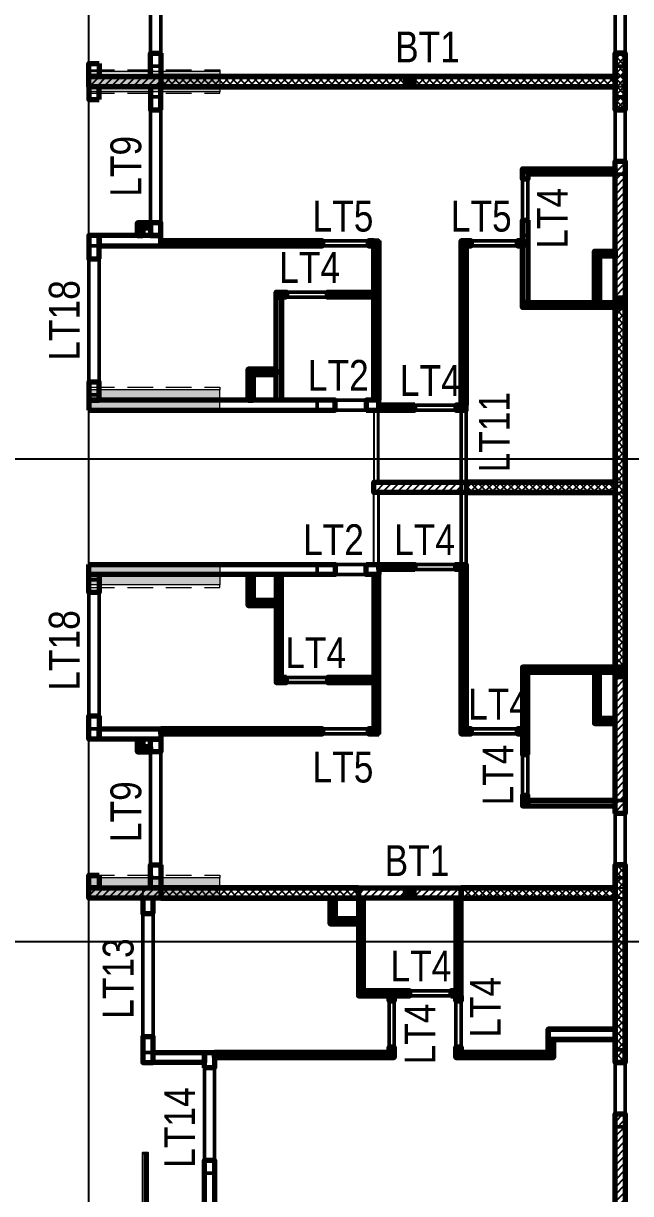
# Model space of a CAD drawing. Header units: millimetres. Extents: x -25197 to 555828, y -17247 to 174153.
# Drawn here: x 392060 to 403890, y 101850 to 124632 of the extents above; entities that cross this region are included whole.
import ezdxf
from ezdxf.enums import TextEntityAlignment as Align

# ---------------------------------------------------------------- set-up
doc = ezdxf.new("R2010")
doc.units = ezdxf.units.MM
doc.header["$LTSCALE"] = 250
for name, pattern in [('CHG_XX_Cot_Tang 1$0$MB_Luoi truc$0$HTT Hidden 21', [3, 2, -1]), ('CHG_XX_Luoi truc$0$MB_Luoi truc$0$Center101', [13, 10, -1, 1, -1]), ('MB Can ho 1.5PN$0$HIDDEN', [0.375, 0.25, -0.125])]:
    doc.linetypes.add(name, pattern=pattern)
for name, color, linetype, lineweight in [('CHG_XX_Cot_Tang 1$0$NS-Pier', 150, 'Continuous', 9), ('CHG_XX_Cot_Tang 1$0$NS-Pier @ 1 VP1', 150, 'Continuous', 9), ('CHG_XX_Cot_Tang 1$0$NS-Pier @ 1 VP2', 150, 'Continuous', 9), ('CHG_XX_Cot_Tang 1$0$NS-Pier @ 1 VP3', 150, 'Continuous', 9), ('CHG_XX_Cot_Tang 1$0$NS-Pier @ 1 VPModel', 150, 'Continuous', 9), ('CHG_XX_Cot_Tang 1$0$NS-Pier @ 100', 150, 'Continuous', 9), ('CHG_XX_Cot_Tang 1$0$NS-Pier @ 150', 150, 'Continuous', 9), ('CHG_XX_Cot_Tang 1$0$NS-Pier @ 200', 150, 'Continuous', 9), ('CHG_XX_Cot_Tang 1$0$NS-Pier @ 350', 150, 'Continuous', 9), ('CTHEP', 2, 'Continuous', 50), ('MB Can ho 1.5PN$0$Wall Line', 4, 'Continuous', 70), ('mb can ho 2pn_TW A$0$Wall Line', 4, 'Continuous', 70), ('mb_unitmix twa 1-20$0$Wall Line', 4, 'Continuous', 70), ('Net cat Tuong', 4, 'Continuous', 9)]:
    doc.layers.add(name, color=color, linetype=linetype, lineweight=lineweight)
for name, color, linetype in [('CHG_XX_Luoi truc$0$Grid', 34, 'Continuous'), ('CHG_XX_Luoi truc$0$Grid Line', 8, 'CHG_XX_Luoi truc$0$MB_Luoi truc$0$Center101'), ('MB Can ho 1.5PN$0$Brick Wall', 4, 'Continuous'), ('mb can ho 2pn_TW A$0$Brick Wall', 4, 'Continuous'), ('mb_unitmix twa 1-20$0$Wall Hatch', 134, 'Continuous'), ('TEXT', 21, 'Continuous')]:
    doc.layers.add(name, color=color, linetype=linetype)
doc.styles.add('CHG_XX_Luoi truc$0$MB_Luoi truc$0$Grid A-F$0$VNI-HelveCB', font='VHELVCB_0.TTF')
doc.styles.add('TTP-HelCon', font='VHELVCN_0.TTF')
pattern_1 = [(45, (-1196782.71, 16882.05), (-70.710678, 70.710678), [])]

# ---------------------------------------------------------------- blocks, each defined once
blk = doc.blocks.new('*U2170')
at = {"layer": 'CHG_XX_Luoi truc$0$Grid Line'}
blk.add_line((0, 0), (0, 608), dxfattribs=at)
at = {"layer": 'CHG_XX_Luoi truc$0$Grid', "lineweight": -2, "style": 'CHG_XX_Luoi truc$0$MB_Luoi truc$0$Grid A-F$0$VNI-HelveCB'}
for tag, p in [('GRIDSUB', (0, 617)), ('GRID', (0, -9))]:
    blk.add_attdef(tag, text='', height=5, dxfattribs=at).set_placement(p, align=Align.MIDDLE)
blk = doc.blocks.new('*U2171')
at = {"layer": 'CHG_XX_Luoi truc$0$Grid Line'}
blk.add_line((0, 0), (0, 438), dxfattribs=at)
at = {"layer": 'CHG_XX_Luoi truc$0$Grid', "lineweight": -2, "style": 'CHG_XX_Luoi truc$0$MB_Luoi truc$0$Grid A-F$0$VNI-HelveCB'}
for tag, p in [('GRIDSUB', (0, 447)), ('GRID', (0, -9))]:
    blk.add_attdef(tag, text='', height=5, dxfattribs=at).set_placement(p, align=Align.MIDDLE)
blk = doc.blocks.new('CHG_XX_Luoi truc')
at = {"layer": 'CHG_XX_Luoi truc$0$Grid', "xscale": 300, "yscale": 300, "zscale": 300}
blk.add_blockref('*U2170', (0, -12747), dxfattribs=at)
at = {"layer": 'CHG_XX_Luoi truc$0$Grid', "xscale": 300.0000000000013, "yscale": 300.0000000000013, "zscale": 300.0000000000013, "rotation": 90}
for p in [(110703, 116150), (110703, 106750)]:
    blk.add_blockref('*U2171', p, dxfattribs=at)
blk = doc.blocks.new('*U2323')
at = {"layer": 'CHG_XX_Cot_Tang 1$0$NS-Pier @ 1 VP1'}
h = blk.add_hatch(color=256, dxfattribs=at)
h.dxf.hatch_style = 1
h.paths.add_polyline_path([(400, 0), (0, 0), (0, -2550), (400, -2550)])
at = {"layer": 'CHG_XX_Cot_Tang 1$0$NS-Pier @ 1 VP2'}
h = blk.add_hatch(color=256, dxfattribs=at)
h.dxf.hatch_style = 1
h.paths.add_polyline_path([(400, 0), (0, 0), (0, -2550), (400, -2550)])
at = {"layer": 'CHG_XX_Cot_Tang 1$0$NS-Pier @ 1 VP3'}
h = blk.add_hatch(color=256, dxfattribs=at)
h.dxf.hatch_style = 1
h.paths.add_polyline_path([(400, 0), (0, 0), (0, -2550), (400, -2550)])
at = {"layer": 'CHG_XX_Cot_Tang 1$0$NS-Pier @ 1 VPModel'}
h = blk.add_hatch(color=256, dxfattribs=at)
h.dxf.hatch_style = 1
h.paths.add_polyline_path([(400, 0), (0, 0), (0, -2550), (400, -2550)])
at = {"layer": 'CHG_XX_Cot_Tang 1$0$NS-Pier @ 100'}
h = blk.add_hatch(color=256, dxfattribs=at)
h.dxf.hatch_style = 1
h.paths.add_polyline_path([(400, 0), (0, 0), (0, -2550), (400, -2550)])
at = {"layer": 'CHG_XX_Cot_Tang 1$0$NS-Pier @ 150'}
h = blk.add_hatch(color=256, dxfattribs=at)
h.dxf.hatch_style = 1
h.paths.add_polyline_path([(400, 0), (0, 0), (0, -2550), (400, -2550)])
at = {"layer": 'CHG_XX_Cot_Tang 1$0$NS-Pier @ 200'}
h = blk.add_hatch(color=256, dxfattribs=at)
h.dxf.hatch_style = 1
h.paths.add_polyline_path([(400, 0), (0, 0), (0, -2550), (400, -2550)])
at = {"layer": 'CHG_XX_Cot_Tang 1$0$NS-Pier @ 350'}
h = blk.add_hatch(color=256, dxfattribs=at)
h.dxf.hatch_style = 1
h.paths.add_polyline_path([(400, 0), (0, 0), (0, -2550), (400, -2550)])
blk = doc.blocks.new('CHG_XX_Cot_Tang 1$0$Block A_C450x2250')
at = {"layer": 'CHG_XX_Cot_Tang 1$0$NS-Pier', "color": 9, "linetype": 'CHG_XX_Cot_Tang 1$0$MB_Luoi truc$0$HTT Hidden 21'}
blk.add_lwpolyline([(0, 0), (-50, 0), (-50, -2550), (0, -2550)], dxfattribs=at)
at = {"layer": 'CHG_XX_Cot_Tang 1$0$NS-Pier'}
blk.add_lwpolyline([(400, -2550), (0, -2550), (0, 0), (400, 0)], close=True, dxfattribs=at)
blk.add_blockref('*U2323', (0, 0), dxfattribs=at)
blk = doc.blocks.new('*U2324')
at = {"layer": 'CHG_XX_Cot_Tang 1$0$NS-Pier @ 1 VP1'}
h = blk.add_hatch(color=256, dxfattribs=at)
h.dxf.hatch_style = 1
h.paths.add_polyline_path([(200, 0), (-200, 0), (-200, -2550), (200, -2550)])
at = {"layer": 'CHG_XX_Cot_Tang 1$0$NS-Pier @ 1 VP2'}
h = blk.add_hatch(color=256, dxfattribs=at)
h.dxf.hatch_style = 1
h.paths.add_polyline_path([(200, 0), (-200, 0), (-200, -2550), (200, -2550)])
at = {"layer": 'CHG_XX_Cot_Tang 1$0$NS-Pier @ 1 VP3'}
h = blk.add_hatch(color=256, dxfattribs=at)
h.dxf.hatch_style = 1
h.paths.add_polyline_path([(200, 0), (-200, 0), (-200, -2550), (200, -2550)])
at = {"layer": 'CHG_XX_Cot_Tang 1$0$NS-Pier @ 1 VPModel'}
h = blk.add_hatch(color=256, dxfattribs=at)
h.dxf.hatch_style = 1
h.paths.add_polyline_path([(200, 0), (-200, 0), (-200, -2550), (200, -2550)])
at = {"layer": 'CHG_XX_Cot_Tang 1$0$NS-Pier @ 100'}
h = blk.add_hatch(color=256, dxfattribs=at)
h.dxf.hatch_style = 1
h.paths.add_polyline_path([(200, 0), (-200, 0), (-200, -2550), (200, -2550)])
at = {"layer": 'CHG_XX_Cot_Tang 1$0$NS-Pier @ 150'}
h = blk.add_hatch(color=256, dxfattribs=at)
h.dxf.hatch_style = 1
h.paths.add_polyline_path([(200, 0), (-200, 0), (-200, -2550), (200, -2550)])
at = {"layer": 'CHG_XX_Cot_Tang 1$0$NS-Pier @ 200'}
h = blk.add_hatch(color=256, dxfattribs=at)
h.dxf.hatch_style = 1
h.paths.add_polyline_path([(200, 0), (-200, 0), (-200, -2550), (200, -2550)])
at = {"layer": 'CHG_XX_Cot_Tang 1$0$NS-Pier @ 350'}
h = blk.add_hatch(color=256, dxfattribs=at)
h.dxf.hatch_style = 1
h.paths.add_polyline_path([(200, 0), (-200, 0), (-200, -2550), (200, -2550)])
blk = doc.blocks.new('CHG_XX_Cot_Tang 1$0$400x2250_cen')
at = {"layer": 'CHG_XX_Cot_Tang 1$0$NS-Pier', "color": 9, "linetype": 'CHG_XX_Cot_Tang 1$0$MB_Luoi truc$0$HTT Hidden 21'}
for points in [[(-200, 0), (-225, 0), (-225, -2550), (-200, -2550)], [(200, 0), (225, 0), (225, -2550), (200, -2550)]]:
    blk.add_lwpolyline(points, dxfattribs=at)
at = {"layer": 'CHG_XX_Cot_Tang 1$0$NS-Pier'}
blk.add_lwpolyline([(200, -2550), (-200, -2550), (-200, 0), (200, 0)], close=True, dxfattribs=at)
blk.add_blockref('*U2324', (0, 0), dxfattribs=at)
blk = doc.blocks.new('CHG_XX_Cot_Tang 1')
at = {"layer": 'CHG_XX_Cot_Tang 1$0$NS-Pier'}
blk.add_blockref('CHG_XX_Luoi truc', (0, 0), dxfattribs=at)
at = {"layer": 'CHG_XX_Cot_Tang 1$0$NS-Pier', "color": 8, "linetype": 'CHG_XX_Cot_Tang 1$0$MB_Luoi truc$0$HTT Hidden 21', "rotation": 90}
blk.add_blockref('CHG_XX_Cot_Tang 1$0$400x2250_cen', (0, 123500), dxfattribs=at)
at = {"layer": 'CHG_XX_Cot_Tang 1$0$NS-Pier', "xscale": -1, "rotation": 90}
for p in [(0, 117500), (0, 108000)]:
    blk.add_blockref('CHG_XX_Cot_Tang 1$0$Block A_C450x2250', p, dxfattribs=at)
at = {"layer": 'CHG_XX_Cot_Tang 1$0$NS-Pier', "rotation": 90.00000000000001}
blk.add_blockref('CHG_XX_Cot_Tang 1$0$Block A_C450x2250', (0, 113700), dxfattribs=at)
blk = doc.blocks.new('*U1565')
at = {"layer": 'mb can ho 2pn_TW A$0$Wall Line'}
blk.add_lwpolyline([(0, -450), (0, 0), (-200, 0), (-200, -450)], close=True, dxfattribs=at)
blk = doc.blocks.new('*U1564')
at = {"layer": 'mb can ho 2pn_TW A$0$Wall Line'}
blk.add_lwpolyline([(-1200, 0), (0, 0), (0, 200), (-1200, 200)], close=True, dxfattribs=at)
blk = doc.blocks.new('*U1571')
at = {"layer": 'mb can ho 2pn_TW A$0$Wall Line'}
blk.add_lwpolyline([(-3150, 0), (0, 0), (0, 100), (-3150, 100)], close=True, dxfattribs=at)
blk = doc.blocks.new('*U1569')
at = {"layer": 'mb can ho 2pn_TW A$0$Wall Line'}
blk.add_lwpolyline([(-4800, 0), (0, 0), (0, 200), (-4800, 200)], close=True, dxfattribs=at)
blk = doc.blocks.new('*U1572')
at = {"layer": 'mb can ho 2pn_TW A$0$Wall Line'}
blk.add_lwpolyline([(700, 0), (0, 0), (0, -100), (700, -100)], close=True, dxfattribs=at)
blk = doc.blocks.new('*U1531')
at = {"color": 9}
blk.add_lwpolyline([(0, 50), (1400, 50), (1400, -50), (0, -50)], close=True, dxfattribs=at)
blk.add_lwpolyline([(0, 50), (1400, 50), (1400, -30), (0, -30)], close=True)
blk = doc.blocks.new('*U1562')
at = {"layer": 'mb can ho 2pn_TW A$0$Wall Line'}
blk.add_lwpolyline([(100, 0), (0, 0), (0, -100), (100, -100)], close=True, dxfattribs=at)
blk = doc.blocks.new('*U1981')
at = {"layer": 'mb can ho 2pn_TW A$0$Wall Line'}
blk.add_lwpolyline([(0, 3200), (0, 0), (100, 0), (100, 3200)], close=True, dxfattribs=at)
blk = doc.blocks.new('*U1573')
at = {"layer": 'mb can ho 2pn_TW A$0$Wall Line'}
blk.add_lwpolyline([(200, 0), (0, 0), (0, -100), (200, -100)], close=True, dxfattribs=at)
blk = doc.blocks.new('*U1983')
at = {"layer": 'mb can ho 2pn_TW A$0$Wall Line'}
blk.add_lwpolyline([(100, 0), (0, 0), (0, -100), (100, -100)], close=True, dxfattribs=at)
blk = doc.blocks.new('*U1568')
at = {"layer": 'mb can ho 2pn_TW A$0$Wall Line'}
blk.add_lwpolyline([(-250, 0), (0, 0), (0, 200), (-250, 200)], close=True, dxfattribs=at)
blk = doc.blocks.new('*U1570')
at = {"layer": 'mb can ho 2pn_TW A$0$Wall Line'}
blk.add_lwpolyline([(0, -350), (0, 0), (-200, 0), (-200, -350)], close=True, dxfattribs=at)
blk = doc.blocks.new('*U1559')
at = {"layer": 'mb can ho 2pn_TW A$0$Wall Line'}
blk.add_lwpolyline([(0, -250), (0, 0), (-200, 0), (-200, -250)], close=True, dxfattribs=at)
blk = doc.blocks.new('*U1563')
at = {"layer": 'mb can ho 2pn_TW A$0$Wall Line'}
blk.add_lwpolyline([(-1800, 0), (0, 0), (0, 100), (-1800, 100)], close=True, dxfattribs=at)
blk = doc.blocks.new('*U1980')
at = {"layer": 'mb can ho 2pn_TW A$0$Wall Line'}
blk.add_lwpolyline([(0, 1000), (0, 0), (100, 0), (100, 1000)], close=True, dxfattribs=at)
blk = doc.blocks.new('*U1560')
at = {"layer": 'mb can ho 2pn_TW A$0$Wall Line'}
blk.add_lwpolyline([(0, 1600), (0, 0), (100, 0), (100, 1600)], close=True, dxfattribs=at)
blk = doc.blocks.new('*U1561')
at = {"layer": 'mb can ho 2pn_TW A$0$Wall Line'}
blk.add_lwpolyline([(300, 0), (0, 0), (0, -100), (300, -100)], close=True, dxfattribs=at)
blk = doc.blocks.new('*U1567')
at = {"layer": 'mb can ho 2pn_TW A$0$Wall Line'}
blk.add_lwpolyline([(0, 200), (0, 0), (100, 0), (100, 200)], close=True, dxfattribs=at)
blk = doc.blocks.new('*U1566')
at = {"layer": 'mb can ho 2pn_TW A$0$Wall Line'}
blk.add_lwpolyline([(1700, 0), (0, 0), (0, -100), (1700, -100)], close=True, dxfattribs=at)
blk = doc.blocks.new('*U1982')
at = {"layer": 'mb can ho 2pn_TW A$0$Wall Line'}
blk.add_lwpolyline([(0, 3100), (0, 0), (100, 0), (100, 3100)], close=True, dxfattribs=at)
blk = doc.blocks.new('*U1575')
at = {"layer": 'mb can ho 2pn_TW A$0$Wall Line'}
blk.add_lwpolyline([(0, -2000), (0, 0), (-100, 0), (-100, -2000)], close=True, dxfattribs=at)
blk = doc.blocks.new('*U1574')
at = {"layer": 'mb can ho 2pn_TW A$0$Wall Line'}
blk.add_lwpolyline([(900, 0), (0, 0), (0, -100), (900, -100)], close=True, dxfattribs=at)
blk = doc.blocks.new('*U1576')
at = {"layer": 'mb can ho 2pn_TW A$0$Wall Line'}
blk.add_lwpolyline([(-150, 0), (0, 0), (0, 100), (-150, 100)], close=True, dxfattribs=at)
blk = doc.blocks.new('*U1577')
at = {"layer": 'mb can ho 2pn_TW A$0$Wall Line'}
blk.add_lwpolyline([(0, 250), (0, 0), (100, 0), (100, 250)], close=True, dxfattribs=at)
blk = doc.blocks.new('*U1578')
at = {"layer": 'mb can ho 2pn_TW A$0$Wall Line'}
blk.add_lwpolyline([(0, -250), (0, 0), (-100, 0), (-100, -250)], close=True, dxfattribs=at)
blk = doc.blocks.new('*U1579')
at = {"layer": 'mb can ho 2pn_TW A$0$Wall Line'}
blk.add_lwpolyline([(550, 0), (0, 0), (0, -100), (550, -100)], close=True, dxfattribs=at)
blk = doc.blocks.new('*U1580')
at = {"layer": 'mb can ho 2pn_TW A$0$Wall Line'}
blk.add_lwpolyline([(0, -500), (0, 0), (-100, 0), (-100, -500)], close=True, dxfattribs=at)
blk = doc.blocks.new('*U1927')
at = {"color": 9}
blk.add_lwpolyline([(0, 50), (1100, 50), (1100, -50), (0, -50)], close=True, dxfattribs=at)
blk.add_lwpolyline([(0, 50), (1100, 50), (1100, -30), (0, -30)], close=True)
at = {"color": 151}
blk.add_lwpolyline([(1100, 10), (0, 10), (0, 50), (1100, 50)], close=True, dxfattribs=at)
at = {"color": 2}
for points in [[(0, 10), (40, 10), (40, -30), (0, -30)], [(1060, 10), (1100, 10), (1100, -30), (1060, -30)]]:
    blk.add_lwpolyline(points, close=True, dxfattribs=at)
at = {"color": 250, "linetype": 'MB Can ho 1.5PN$0$HIDDEN'}
for points in [[(0, 10), (40, -30)], [(0, -30), (40, 10)], [(1060, 10), (1100, -30)], [(1060, -30), (1100, 10)]]:
    blk.add_lwpolyline(points, dxfattribs=at)
blk = doc.blocks.new('*U1871')
at = {"layer": 'MB Can ho 1.5PN$0$Wall Line'}
blk.add_lwpolyline([(0, 500), (0, 0), (100, 0), (100, 500)], close=True, dxfattribs=at)
blk = doc.blocks.new('*U1870')
at = {"layer": 'MB Can ho 1.5PN$0$Wall Line'}
blk.add_lwpolyline([(450, 0), (0, 0), (0, -100), (450, -100)], close=True, dxfattribs=at)
blk = doc.blocks.new('*U1868')
at = {"layer": 'MB Can ho 1.5PN$0$Wall Line'}
blk.add_lwpolyline([(0, 2000), (0, 0), (100, 0), (100, 2000)], close=True, dxfattribs=at)
blk = doc.blocks.new('*U1864')
at = {"layer": 'MB Can ho 1.5PN$0$Wall Line'}
blk.add_lwpolyline([(0, 200), (0, 0), (100, 0), (100, 200)], close=True, dxfattribs=at)
blk = doc.blocks.new('*U1865')
at = {"layer": 'MB Can ho 1.5PN$0$Wall Line'}
blk.add_lwpolyline([(0, 1900), (0, 0), (100, 0), (100, 1900)], close=True, dxfattribs=at)
blk = doc.blocks.new('*U1863')
at = {"layer": 'MB Can ho 1.5PN$0$Wall Line'}
blk.add_lwpolyline([(0, 100), (0, 0), (100, 0), (100, 100)], close=True, dxfattribs=at)
blk = doc.blocks.new('*U1869')
at = {"layer": 'MB Can ho 1.5PN$0$Wall Line'}
blk.add_lwpolyline([(0, 300), (0, 0), (200, 0), (200, 300)], close=True, dxfattribs=at)
blk = doc.blocks.new('*U1557')
at = {"layer": 'MB Can ho 1.5PN$0$Wall Line'}
blk.add_lwpolyline([(0, 500), (0, 0), (200, 0), (200, 500)], close=True, dxfattribs=at)
blk = doc.blocks.new('*U1858')
at = {"layer": 'MB Can ho 1.5PN$0$Wall Line'}
blk.add_lwpolyline([(1700, 0), (0, 0), (0, -100), (1700, -100)], close=True, dxfattribs=at)
blk = doc.blocks.new('*U1859')
at = {"layer": 'MB Can ho 1.5PN$0$Wall Line'}
blk.add_lwpolyline([(0, 350), (0, 0), (100, 0), (100, 350)], close=True, dxfattribs=at)
blk = doc.blocks.new('*U1860')
at = {"layer": 'MB Can ho 1.5PN$0$Wall Line'}
blk.add_lwpolyline([(1300, 0), (0, 0), (0, -200), (1300, -200)], close=True, dxfattribs=at)
blk = doc.blocks.new('*U1867')
at = {"layer": 'MB Can ho 1.5PN$0$Wall Line'}
blk.add_lwpolyline([(100, 0), (0, 0), (0, -100), (100, -100)], close=True, dxfattribs=at)
blk = doc.blocks.new('*U1866')
at = {"layer": 'MB Can ho 1.5PN$0$Wall Line'}
blk.add_lwpolyline([(900, 0), (0, 0), (0, -100), (900, -100)], close=True, dxfattribs=at)
blk = doc.blocks.new('*U1857')
at = {"layer": 'MB Can ho 1.5PN$0$Wall Line'}
blk.add_lwpolyline([(3400, 0), (0, 0), (0, -100), (3400, -100)], close=True, dxfattribs=at)
blk = doc.blocks.new('*U1556')
at = {"layer": 'MB Can ho 1.5PN$0$Wall Line'}
blk.add_lwpolyline([(1000, 0), (0, 0), (0, -200), (1000, -200)], close=True, dxfattribs=at)
blk = doc.blocks.new('*U1558')
at = {"layer": 'MB Can ho 1.5PN$0$Wall Line'}
blk.add_lwpolyline([(0, 950), (0, 0), (200, 0), (200, 950)], close=True, dxfattribs=at)

msp = doc.modelspace()

# ---------------------------------------------------------------- hatches: boundary and pattern name
at = {"layer": 'mb_unitmix twa 1-20$0$Wall Hatch'}
h = msp.add_hatch(dxfattribs=at)
h.set_pattern_fill('LINE10', color=256, scale=100, angle=45, style=0, pattern_type=2)
h.set_pattern_definition([(45, (-1195032.71, 16882.05), (-70.710678, 70.710678), [])])
h.paths.add_polyline_path([(403586.05636, 122950.00001), (403586.05636, 124050.00001), (403786.05636, 124050.00001), (403786.05636, 122950.00001)])
h = msp.add_hatch(dxfattribs=at)
h.set_pattern_fill('LINE10', color=256, scale=100, angle=135, style=0, pattern_type=2)
h.set_pattern_definition([(135, (403636.06, 123100), (-70.711, -70.711), [])])
h.paths.add_polyline_path([(403786.05636, 122950.00001), (403786.05636, 124050.00001), (403586.05636, 124050.00001), (403586.05636, 122950.00001)])
h = msp.add_hatch(dxfattribs=at)
h.set_pattern_fill('LINE10', color=256, scale=100, angle=45, style=0, pattern_type=2)
h.set_pattern_definition([(45, (-1199782.71, 21282.05), (-70.710678, 70.710678), [])])
h.paths.add_polyline_path([(403586.05636, 123400.00001), (393336.05636, 123400.00001), (393336.05636, 123600.00001), (403586.05636, 123600.00001)])
h = msp.add_hatch(dxfattribs=at)
h.set_pattern_fill('LINE10', color=256, scale=100, angle=-45, style=0, pattern_type=2)
h.set_pattern_definition([(315, (397886.06, 129300), (70.7107, 70.7107), [])])
h.paths.add_polyline_path([(403586.05636, 123600.00001), (394736.05636, 123600.00001), (394736.05636, 123400.00001), (403586.05636, 123400.00001)])
h = msp.add_hatch(dxfattribs=at)
h.set_pattern_fill('LINE10', color=256, scale=100, angle=45, style=0, pattern_type=2)
h.set_pattern_definition(pattern_1)
h.paths.add_polyline_path([(403586.05636, 119100.00001), (403586.05636, 121950.00001), (403786.05636, 121950.00001), (403786.05636, 119100.00001)])
h = msp.add_hatch(dxfattribs=at)
h.set_pattern_fill('LINE10', color=256, scale=100, angle=45, style=0, pattern_type=2)
h.set_pattern_definition([(45, (-1200932.71, 16882.05), (-70.710678, 70.710678), [])])
h.paths.add_polyline_path([(403586.05636, 112100.00001), (403586.05636, 119100.00001), (403786.05636, 119100.00001), (403786.05636, 112100.00001)])
h = msp.add_hatch(dxfattribs=at)
h.set_pattern_fill('LINE10', color=256, scale=100, angle=135, style=0, pattern_type=2)
h.set_pattern_definition([(135, (403636.06, 112250), (-70.7107, -70.7107), [])])
h.paths.add_polyline_path([(403786.05636, 112100.00001), (403786.05636, 119100.00001), (403586.05636, 119100.00001), (403586.05636, 112100.00001)])
h = msp.add_hatch(dxfattribs=at)
h.set_pattern_fill('LINE10', color=256, scale=100, angle=45, style=0, pattern_type=2)
h.set_pattern_definition([(45, (-1199782.71, 15732.05), (-70.710678, 70.710678), [])])
h.paths.add_polyline_path([(403586.05636, 115500.00001), (398886.05636, 115500.00001), (398886.05636, 115700.00001), (403586.05636, 115700.00001)])
h = msp.add_hatch(dxfattribs=at)
h.set_pattern_fill('LINE10', color=256, scale=100, angle=-45, style=0, pattern_type=2)
h.set_pattern_definition([(315, (397886.06, 121400), (70.7107, 70.7107), [])])
h.paths.add_polyline_path([(403586.05636, 115700.00001), (400686.05636, 115700.00001), (400686.05636, 115500.00001), (403586.05636, 115500.00001)])
h = msp.add_hatch(dxfattribs=at)
h.set_pattern_fill('LINE10', color=256, scale=100, angle=45, style=0, pattern_type=2)
h.set_pattern_definition(pattern_1)
h.paths.add_polyline_path([(403586.05636, 109250.00001), (403586.05636, 112100.00001), (403786.05636, 112100.00001), (403786.05636, 109250.00001)])
h = msp.add_hatch(dxfattribs=at)
h.set_pattern_fill('LINE10', color=256, scale=100, angle=45, style=0, pattern_type=2)
h.set_pattern_definition([(45, (-1197782.71, 16882.05), (-70.710678, 70.710678), [])])
h.paths.add_polyline_path([(403586.05636, 104400.00001), (403586.05636, 108250.00001), (403786.05636, 108250.00001), (403786.05636, 104400.00001)])
h = msp.add_hatch(dxfattribs=at)
h.set_pattern_fill('LINE10', color=256, scale=100, angle=135, style=0, pattern_type=2)
h.set_pattern_definition([(135, (403636.06, 104550), (-70.7107, -70.7107), [])])
h.paths.add_polyline_path([(403786.05636, 104400.00001), (403786.05636, 108250.00001), (403586.05636, 108250.00001), (403586.05636, 104400.00001)])
h = msp.add_hatch(dxfattribs=at)
h.set_pattern_fill('LINE10', color=256, scale=100, angle=45, style=0, pattern_type=2)
h.set_pattern_definition([(45, (-1199782.71, 16282.05), (-70.710678, 70.710678), [])])
h.paths.add_polyline_path([(398586.05636, 107600.00001), (393336.05636, 107600.00001), (393336.05636, 107800.00001), (398586.05636, 107800.00001)])
h = msp.add_hatch(dxfattribs=at)
h.set_pattern_fill('LINE10', color=256, scale=100, angle=-45, style=0, pattern_type=2)
h.set_pattern_definition([(315, (392886.06, 113500), (70.7107, 70.7107), [])])
h.paths.add_polyline_path([(398586.05636, 107800.00001), (394736.05636, 107800.00001), (394736.05636, 107600.00001), (398586.05636, 107600.00001)])
h = msp.add_hatch(dxfattribs=at)
h.set_pattern_fill('LINE10', color=256, scale=100, angle=45, style=0, pattern_type=2)
h.set_pattern_definition([(45, (-1199782.71, 13032.05), (-70.710678, 70.710678), [])])
h.paths.add_polyline_path([(400586.05665, 107600.00001), (398586.05665, 107600.00001), (398586.05665, 107800.00001), (400586.05665, 107800.00001)])
h = msp.add_hatch(dxfattribs=at)
h.set_pattern_fill('LINE10', color=256, scale=100, angle=45, style=0, pattern_type=2)
h.set_pattern_definition([(45, (-1199782.71, 14032.05), (-70.710678, 70.710678), [])])
h.paths.add_polyline_path([(403586.05695, 107600.00001), (400586.05695, 107600.00001), (400586.05695, 107800.00001), (403586.05695, 107800.00001)])
h = msp.add_hatch(dxfattribs=at)
h.set_pattern_fill('LINE10', color=256, scale=100, angle=-45, style=0, pattern_type=2)
h.set_pattern_definition([(315, (397886.06, 113500), (70.7107, 70.7107), [])])
h.paths.add_polyline_path([(403586.05695, 107800.00001), (400586.05695, 107800.00001), (400586.05695, 107600.00001), (403586.05695, 107600.00001)])
h = msp.add_hatch(dxfattribs=at)
h.set_pattern_fill('LINE10', color=256, scale=100, angle=45, style=0, pattern_type=2)
h.set_pattern_definition([(45, (-1195982.71, 16882.05), (-70.710678, 70.710678), [])])
h.paths.add_polyline_path([(403586.05636, 101350.00001), (403586.05636, 103400.00001), (403786.05636, 103400.00001), (403786.05636, 101350.00001)])

# ---------------------------------------------------------------- linework, layer by layer
at = {"layer": 'CTHEP'}
for points in [[(394536.18185, 126500.00001), (394736.18185, 126500.00001), (394736.18185, 123800.00001), (394536.18185, 123800.00001)], [(403786.18215, 123800.00001), (403586.18245, 123800.00001), (403586.18215, 125300.00001), (403786.18185, 125300.00001)], [(399486.18185, 123399.99889), (399686.18185, 123399.99889), (399686.18185, 123599.99889), (399486.18185, 123599.99889)], [(394536.18185, 123200.00001), (394736.18185, 123200.00001), (394736.18185, 120500.00001), (394536.18185, 120500.00001)], [(403786.18215, 121700.00001), (403586.18245, 121700.00001), (403586.18215, 123200.00001), (403786.18185, 123200.00001)], [(401786.18185, 120500.00001), (401886.18185, 120500.00001), (401886.18185, 121800.00001), (401786.18185, 121800.00001)], [(393536.18185, 120300.00001), (393336.18185, 120300.00001), (393336.18185, 117400.00001), (393536.18185, 117400.00001)], [(397586.18187, 120400.00001), (398986.18185, 120400.00001), (398986.18185, 120300.00001), (397586.18187, 120300.00001)], [(400586.18185, 120400.00002), (401886.18185, 120400.00002), (401886.18185, 120300.00002), (400586.18185, 120300.00002)], [(396986.18185, 119400.00001), (398286.18183, 119400.00001), (398286.18183, 119300.00001), (396986.18185, 119300.00001)], [(403586.18215, 119100.00001), (403786.18215, 119100.00001), (403786.18215, 119300.00001), (403586.18215, 119300.00001)], [(400686.18185, 117350.00001), (400586.18185, 117350.00001), (400586.18185, 113850.00001), (400686.18185, 113850.00001)], [(397786.18184, 117300.00001), (398986.18186, 117300.00001), (398986.18186, 117100.00001), (397786.18184, 117100.00001)], [(399386.18185, 117200.00001), (400686.18185, 117200.00001), (400686.18185, 117100.00001), (399386.18185, 117100.00001)], [(397786.18184, 114100.00001), (398986.18186, 114100.00001), (398986.18186, 113900.00001), (397786.18184, 113900.00001)], [(399386.18185, 114100.00001), (400686.18185, 114100.00001), (400686.18185, 114000.00001), (399386.18185, 114000.00001)], [(393336.18185, 113800.00001), (393536.18185, 113800.00001), (393536.18185, 110900.00001), (393336.18185, 110900.00001)], [(403586.18215, 111900.00001), (403786.18215, 111900.00001), (403786.18215, 112100.00001), (403586.18215, 112100.00001)], [(396986.18185, 111900.00001), (398286.18183, 111900.00001), (398286.18183, 111800.00001), (396986.18185, 111800.00001)], [(397586.18187, 110900.00001), (398986.18185, 110900.00001), (398986.18185, 110800.00001), (397586.18187, 110800.00001)], [(400586.18185, 110900.00001), (401886.18185, 110900.00001), (401886.18185, 110800.00001), (400586.18185, 110800.00001)], [(394536.18185, 110700), (394736.18185, 110700), (394736.18185, 108000), (394536.18185, 108000)], [(401786.18185, 110700.00001), (401886.18185, 110700.00001), (401886.18185, 109400.00001), (401786.18185, 109400.00001)], [(403786.18185, 109500.00001), (403586.18185, 109500.00001), (403586.18185, 108000.00001), (403786.18185, 108000.00001)], [(399486.17068, 107599.99702), (399686.17068, 107599.99702), (399686.17068, 107799.99702), (399486.17068, 107799.99702)], [(394386.18185, 107600.00001), (394586.18185, 107600.00001), (394586.18185, 104599.99998), (394386.18185, 104599.99998)], [(399186.18186, 104500.00001), (399186.18181, 105800.00001), (399286.18181, 105800.00001), (399286.18186, 104500.00001)], [(399286.18191, 105800.00001), (400586.18189, 105800.00001), (400586.18189, 105700.00001), (399286.18191, 105700.00001)], [(400486.18189, 104500), (400486.18189, 105799.99998), (400586.18189, 105799.99998), (400586.18189, 104500)], [(395586.18184, 104600.00003), (395786.18184, 104600.00003), (395786.18184, 102250.00003), (395586.18184, 102250.00003)], [(403786.18186, 104650.00001), (403586.18186, 104650.00001), (403586.18186, 103150.00001), (403786.18186, 103150.00001)]]:
    msp.add_lwpolyline(points, close=True, dxfattribs=at)
for points in [[(399486.18185, 123599.99889), (399686.18185, 123599.99889), (399486.18185, 123399.99889), (399686.18185, 123399.99889)], [(403586.18215, 119300.00001), (403786.18215, 119300.00001), (403586.18215, 119100.00001), (403786.18215, 119100.00001)], [(403586.18215, 112100.00001), (403786.18215, 112100.00001), (403586.18215, 111900.00001), (403786.18215, 111900.00001)], [(399486.17068, 107799.99702), (399686.17068, 107799.99702), (399486.17068, 107599.99702), (399686.17068, 107599.99702)]]:
    msp.add_solid(points, dxfattribs=at)
at = {"layer": 'MB Can ho 1.5PN$0$Brick Wall'}
for p, q in [((394386.05613, 107800.00001), (394386.05609, 107700.00001)), ((394386.05613, 107800.00001), (403786.05606, 107799.99668)), ((403786.05606, 107799.99668), (403786.05606, 104400.00001)), ((394386.05606, 107600.00001), (394386.05609, 107700.00001)), ((394386.05606, 107600.00001), (403586.05606, 107599.99675)), ((403586.05606, 107599.99675), (403586.05606, 104400.00001)), ((403586.05606, 104400.00001), (403686.05606, 104400.00001)), ((403786.05606, 104400.00001), (403686.05606, 104400.00001)), ((403586.05606, 103400.00001), (403686.05606, 103400.00001)), ((403586.05606, 103400.00001), (403586.05606, 101550.00001)), ((403786.05606, 103400.00001), (403686.05606, 103400.00001)), ((403786.05606, 103400.00001), (403786.05606, 101350.00001))]:
    msp.add_line(p, q, dxfattribs=at)
at = {"layer": 'mb can ho 2pn_TW A$0$Brick Wall'}
for p, q in [((403586.05606, 124050.00001), (403686.05606, 124050.00001)), ((403586.05606, 124050.00001), (403586.05606, 123600.00001)), ((403786.05606, 124050.00001), (403686.05606, 124050.00001)), ((403786.05606, 124050.00001), (403786.05606, 123400.00001)), ((403786.05606, 123600.00001), (393336.05606, 123600.00001)), ((393336.05606, 123600.00001), (393336.05606, 123500.00001)), ((403586.05606, 123600.00001), (393336.05606, 123600.00001)), ((393336.05606, 123600.00001), (393336.05606, 123500.00001)), ((393336.05606, 123400.00001), (393336.05606, 123500.00001)), ((393336.05606, 123400.00001), (393336.05606, 123500.00001)), ((403786.05606, 122950.00001), (403786.05606, 123600.00001)), ((403586.05606, 123400.00001), (393336.05606, 123400.00001)), ((403786.05606, 123400.00001), (393336.05606, 123400.00001)), ((403586.05606, 122950.00001), (403586.05606, 123400.00001)), ((403586.05606, 122950.00001), (403686.05606, 122950.00001)), ((403786.05606, 122950.00001), (403686.05606, 122950.00001)), ((403586.05606, 115700.00001), (403586.05606, 121950.00001)), ((403586.05606, 121950.00001), (403686.05606, 121950.00001)), ((403786.05606, 121950.00001), (403686.05606, 121950.00001)), ((403786.05606, 115500.00001), (403786.05606, 121950.00001)), ((398886.05606, 115700.00001), (398886.05606, 115600.00001)), ((398886.05606, 115700.00001), (403786.05606, 115700.00001)), ((398886.05606, 115700.00001), (398886.05606, 115600.00001)), ((398886.05606, 115700.00001), (403586.05606, 115700.00001)), ((398886.05606, 115500.00001), (398886.05606, 115600.00001)), ((398886.05606, 115500.00001), (398886.05606, 115600.00001)), ((403786.05606, 115700.00001), (403786.05606, 109250.00001)), ((398886.05606, 115500.00001), (403586.05606, 115500.00001)), ((398886.05606, 115500.00001), (403786.05606, 115500.00001)), ((403586.05606, 115500.00001), (403586.05606, 109250.00001)), ((403586.05606, 109250.00001), (403686.05606, 109250.00001)), ((403786.05606, 109250.00001), (403686.05606, 109250.00001)), ((403586.05606, 108250.00001), (403686.05606, 108250.00001)), ((403586.05606, 108250.00001), (403586.05606, 107800.00001)), ((403786.05606, 108250.00001), (403686.05606, 108250.00001)), ((403786.05606, 108250.00001), (403786.05606, 107600.00001)), ((403586.05606, 107800.00001), (393336.05606, 107800.00001)), ((393336.05606, 107800.00001), (393336.05606, 107700.00001)), ((393336.05606, 107600.00001), (393336.05606, 107700.00001)), ((403786.05606, 107600.00001), (393336.05606, 107600.00001))]:
    msp.add_line(p, q, dxfattribs=at)
at = {"layer": 'mb_unitmix twa 1-20$0$Wall Line'}
for points in [[(403586.05636, 122950.00001), (403586.05636, 124050.00001), (403786.05636, 124050.00001), (403786.05636, 122950.00001)], [(403786.05636, 122950.00001), (403786.05636, 124050.00001), (403586.05636, 124050.00001), (403586.05636, 122950.00001)], [(403586.05636, 123400.00001), (393336.05636, 123400.00001), (393336.05636, 123600.00001), (403586.05636, 123600.00001)], [(403586.05636, 123600.00001), (394736.05636, 123600.00001), (394736.05636, 123400.00001), (403586.05636, 123400.00001)], [(403586.05636, 119100.00001), (403586.05636, 121950.00001), (403786.05636, 121950.00001), (403786.05636, 119100.00001)], [(403586.05636, 112100.00001), (403586.05636, 119100.00001), (403786.05636, 119100.00001), (403786.05636, 112100.00001)], [(403786.05636, 112100.00001), (403786.05636, 119100.00001), (403586.05636, 119100.00001), (403586.05636, 112100.00001)], [(403586.05636, 115500.00001), (398886.05636, 115500.00001), (398886.05636, 115700.00001), (403586.05636, 115700.00001)], [(403586.05636, 115700.00001), (400686.05636, 115700.00001), (400686.05636, 115500.00001), (403586.05636, 115500.00001)], [(403586.05636, 109250.00001), (403586.05636, 112100.00001), (403786.05636, 112100.00001), (403786.05636, 109250.00001)], [(403586.05636, 104400.00001), (403586.05636, 108250.00001), (403786.05636, 108250.00001), (403786.05636, 104400.00001)], [(403786.05636, 104400.00001), (403786.05636, 108250.00001), (403586.05636, 108250.00001), (403586.05636, 104400.00001)], [(398586.05636, 107600.00001), (393336.05636, 107600.00001), (393336.05636, 107800.00001), (398586.05636, 107800.00001)], [(398586.05636, 107800.00001), (394736.05636, 107800.00001), (394736.05636, 107600.00001), (398586.05636, 107600.00001)], [(400586.05665, 107600.00001), (398586.05665, 107600.00001), (398586.05665, 107800.00001), (400586.05665, 107800.00001)], [(403586.05695, 107600.00001), (400586.05695, 107600.00001), (400586.05695, 107800.00001), (403586.05695, 107800.00001)], [(403586.05695, 107800.00001), (400586.05695, 107800.00001), (400586.05695, 107600.00001), (403586.05695, 107600.00001)], [(403586.05636, 101350.00001), (403586.05636, 103400.00001), (403786.05636, 103400.00001), (403786.05636, 101350.00001)]]:
    msp.add_lwpolyline(points, close=True, dxfattribs=at)

# ---------------------------------------------------------------- block references
at = {"layer": 'MB Can ho 1.5PN$0$Brick Wall'}
for name, p, rotation in [('*U1869', (394586.05606, 107600.00001), 180), ('*U1871', (398136.05606, 107600.00001), 180), ('*U1865', (398686.05606, 107600.00001), 180), ('*U1868', (400586.05606, 107600.00001), 180), ('*U1870', (398586.05606, 107100.00001), 180), ('*U1866', (399586.05606, 105700.00001), 180), ('*U1867', (400486.05606, 105700.00001), 180), ('*U1863', (399286.05606, 105700.00001), 180), ('*U1860', (403586.05606, 104850.00001), 180), ('*U1557', (394586.05606, 104900.00001), 180), ('*U1859', (402386.05606, 104850.00001), 180), ('*U1857', (399186.05606, 104500.00001), 180), ('*U1864', (399286.05606, 104700.00001), 180), ('*U1864', (400586.05606, 104700.00001), 180), ('*U1858', (402286.05606, 104500.00001), 180), ('*U1927', (394436.05606, 101550.00001), 90.00000000000001)]:
    msp.add_blockref(name, p, dxfattribs=dict(at, rotation=rotation))
at = {"layer": 'MB Can ho 1.5PN$0$Brick Wall', "xscale": -1, "rotation": 180}
for name, p in [('*U1871', (398036.05606, 107600.00001)), ('*U1863', (399186.05606, 105700.00001)), ('*U1863', (400486.05606, 105700.00217)), ('*U1859', (402286.05606, 104850.00001)), ('*U1869', (395586.05604, 104600.00003)), ('*U1864', (399186.05606, 104700.00001)), ('*U1864', (400486.05606, 104700.00001)), ('*U1558', (395586.05606, 102500.00001))]:
    msp.add_blockref(name, p, dxfattribs=at)
at = {"layer": 'MB Can ho 1.5PN$0$Brick Wall', "xscale": -1}
for name, p in [('*U1870', (398586.05606, 107200.00001)), ('*U1860', (403586.05606, 105050.00001)), ('*U1556', (395586.05606, 104599.99998)), ('*U1857', (399186.05606, 104600.00001)), ('*U1858', (402286.05606, 104600.00001))]:
    msp.add_blockref(name, p, dxfattribs=at)
at = {"layer": 'mb can ho 2pn_TW A$0$Brick Wall', "xscale": -1}
for name, p, rotation in [('*U1565', (394736.05606, 123600.00001), 180), ('*U1559', (393536.05606, 123600.00001), 180), ('*U1567', (401886.05606, 121600.00001), 359.9999999999999), ('*U1566', (401886.05606, 121700.00001), 180), ('*U1578', (394386.05606, 120500.00001), 180), ('*U1576', (394536.05606, 120750.00001), 180), ('*U1560', (401886.05606, 119200.00001), 359.9999999999999), ('*U1571', (397886.05606, 120400.00001), 180), ('*U1562', (398786.05606, 120300.00001), 180), ('*U1982', (398986.05606, 117300.00001), 359.9999999999999), ('*U1981', (400686.05606, 117200.00001), 359.9999999999999), ('*U1562', (400686.05606, 120300.00001), 180), ('*U1562', (401686.05606, 120300.00001), 180), ('*U1980', (403286.05606, 119200.00001), 359.9999999999999), ('*U1561', (403286.05606, 120100.00001), 180), ('*U1573', (396986.05606, 119300.00001), 180), ('*U1574', (397986.05606, 119300.00001), 180), ('*U1575', (396986.05606, 119300.00001), 359.9999999999999), ('*U1563', (403586.05606, 119200.00001), 180), ('*U1531', (398936.05606, 117100.00001), 90), ('*U1569', (398136.05606, 114100.00001), 180), ('*U1568', (398986.05606, 114100.00001), 180), ('*U1572', (398986.05606, 114000.00001), 180), ('*U1573', (400486.05606, 114000.00001), 180), ('*U1981', (400586.05606, 114000.00001), 180), ('*U1570', (393536.05606, 113550.00001), 180), ('*U1565', (393536.05606, 110700.00001), 180), ('*U1564', (394736.05606, 110900.00001), 180), ('*U1571', (397886.05606, 110900.00001), 180), ('*U1983', (398786.05606, 110800.00001), 180), ('*U1562', (400686.05606, 110800.00001), 180), ('*U1562', (401686.05606, 110800.00001), 180), ('*U1577', (394286.05606, 110700.00001), 180), ('*U1576', (394536.05606, 110550.00001), 180), ('*U1559', (394736.05606, 110450.00001), 180), ('*U1565', (394736.05606, 107800.00001), 180), ('*U1559', (393536.05606, 107800.00001), 180)]:
    msp.add_blockref(name, p, dxfattribs=dict(at, rotation=rotation))
at = {"layer": 'mb can ho 2pn_TW A$0$Brick Wall'}
for name, p in [('*U1559', (393536.05606, 123400.00001)), ('*U1565', (394736.05606, 123400.00001)), ('*U1577', (394286.05606, 120500.00001)), ('*U1576', (394536.05606, 120650.00001)), ('*U1559', (394736.05606, 120750.00001)), ('*U1565', (393536.05606, 120500.00001)), ('*U1564', (394736.05606, 120300.00001)), ('*U1571', (397886.05606, 120300.00001)), ('*U1983', (398786.05606, 120400.00001)), ('*U1981', (400586.05606, 117200.00001)), ('*U1562', (400686.05606, 120400.00001)), ('*U1562', (401686.05606, 120400.00001)), ('*U1570', (393536.05606, 117650.00001)), ('*U1569', (398136.05606, 117100.00001)), ('*U1568', (398986.05606, 117100.00001)), ('*U1572', (398986.05606, 117200.00001)), ('*U1573', (400486.05606, 117200.00001)), ('*U1563', (403586.05606, 112000.00001)), ('*U1573', (396986.05606, 111900.00001)), ('*U1574', (397986.05606, 111900.00001)), ('*U1561', (403286.05606, 111100.00001)), ('*U1571', (397886.05606, 110800.00001)), ('*U1562', (398786.05606, 110900.00001)), ('*U1562', (400686.05606, 110900.00001)), ('*U1562', (401686.05606, 110900.00001)), ('*U1578', (394386.05606, 110700.00001)), ('*U1576', (394536.05606, 110450.00001)), ('*U1566', (401886.05606, 109500.00001))]:
    msp.add_blockref(name, p, dxfattribs=at)
for name, p, rotation in [('*U1531', (398936.05606, 114100.00001), 90.00000000000001), ('*U1981', (400686.05606, 114000.00001), 180), ('*U1575', (396986.05606, 111900.00001), 180), ('*U1982', (398986.05606, 113900.00001), 180), ('*U1560', (401886.05606, 112000.00001), 180), ('*U1980', (403286.05606, 112000.00001), 180), ('*U1567', (401886.05606, 109600.00001), 180)]:
    msp.add_blockref(name, p, dxfattribs=dict(at, rotation=rotation))
at = {"layer": 'mb can ho 2pn_TW A$0$Wall Line', "xscale": -1}
for name, p, rotation in [('*U1579', (396986.05606, 117900.00001), 359.9999999999999), ('*U1580', (396436.05606, 117800.00001), 359.9999999999999), ('*U1580', (396536.05606, 113400.00001), 180)]:
    msp.add_blockref(name, p, dxfattribs=dict(at, rotation=rotation))
at = {"layer": 'mb can ho 2pn_TW A$0$Wall Line', "rotation": 180}
for name, p in [('*U1579', (396986.05606, 117800.00001)), ('*U1580', (396436.05606, 113400.00001)), ('*U1579', (396986.05606, 113300.00001))]:
    msp.add_blockref(name, p, dxfattribs=at)
at = {"layer": 'mb can ho 2pn_TW A$0$Wall Line'}
msp.add_blockref('*U1580', (396536.05606, 117800.00001), dxfattribs=at)
at = {"layer": 'mb can ho 2pn_TW A$0$Wall Line', "xscale": -1}
msp.add_blockref('*U1579', (396986.05606, 113400.00001), dxfattribs=at)
at = {"layer": 'Net cat Tuong'}
for name in ['CHG_XX_Luoi truc', 'CHG_XX_Cot_Tang 1', 'CHG_XX_Cot_Tang 1']:
    msp.add_blockref(name, (393336.05606, 0), dxfattribs=at)

# ---------------------------------------------------------------- texts
at = {"layer": 'TEXT', "style": 'TTP-HelCon'}
for s, p in [('BT1', (399932.11246, 123693.81261)), ('LT5', (398286.18185, 120400.00001)), ('LT5', (400980.05603, 120400.00002)), ('LT4', (397636.18184, 119400.00001)), ('LT2', (398195.04322, 117300.00001)), ('LT4', (399987.31864, 117200.00001)), ('LT2', (398100.86787, 114100.00001)), ('LT4', (399874.51003, 114100.00001)), ('LT4', (397755.46294, 111900.00001)), ('LT4', (401316.27631, 110900.00001)), ('LT5', (398286.18185, 109673.69946)), ('BT1', (399727.81011, 107852.75799)), ('LT4', (399803.99333, 105800.00001))]:
    msp.add_text(s, height=600, dxfattribs=at).set_placement(p, align=Align.BOTTOM_CENTER)
for s, p in [('LT9', (394536.18185, 121850.00001)), ('LT4', (402846.11975, 120838.51526)), ('LT18', (393336.18185, 118850.00001, -0.04943)), ('LT11', (401716.73293, 116674.18657)), ('LT18', (393336.18185, 112425.00001)), ('LT4', (401786.18185, 110000.00001)), ('LT9', (394536.18185, 109285.56602)), ('LT13', (394386.18185, 106035.56602)), ('LT4', (401538.16285, 105478.39788)), ('LT4', (400267.72368, 104957.95799)), ('LT14', (395586.18184, 103135.56605))]:
    msp.add_text(s, height=600, rotation=90, dxfattribs=at).set_placement(p, align=Align.BOTTOM_CENTER)

doc.saveas('drawing.dxf')
